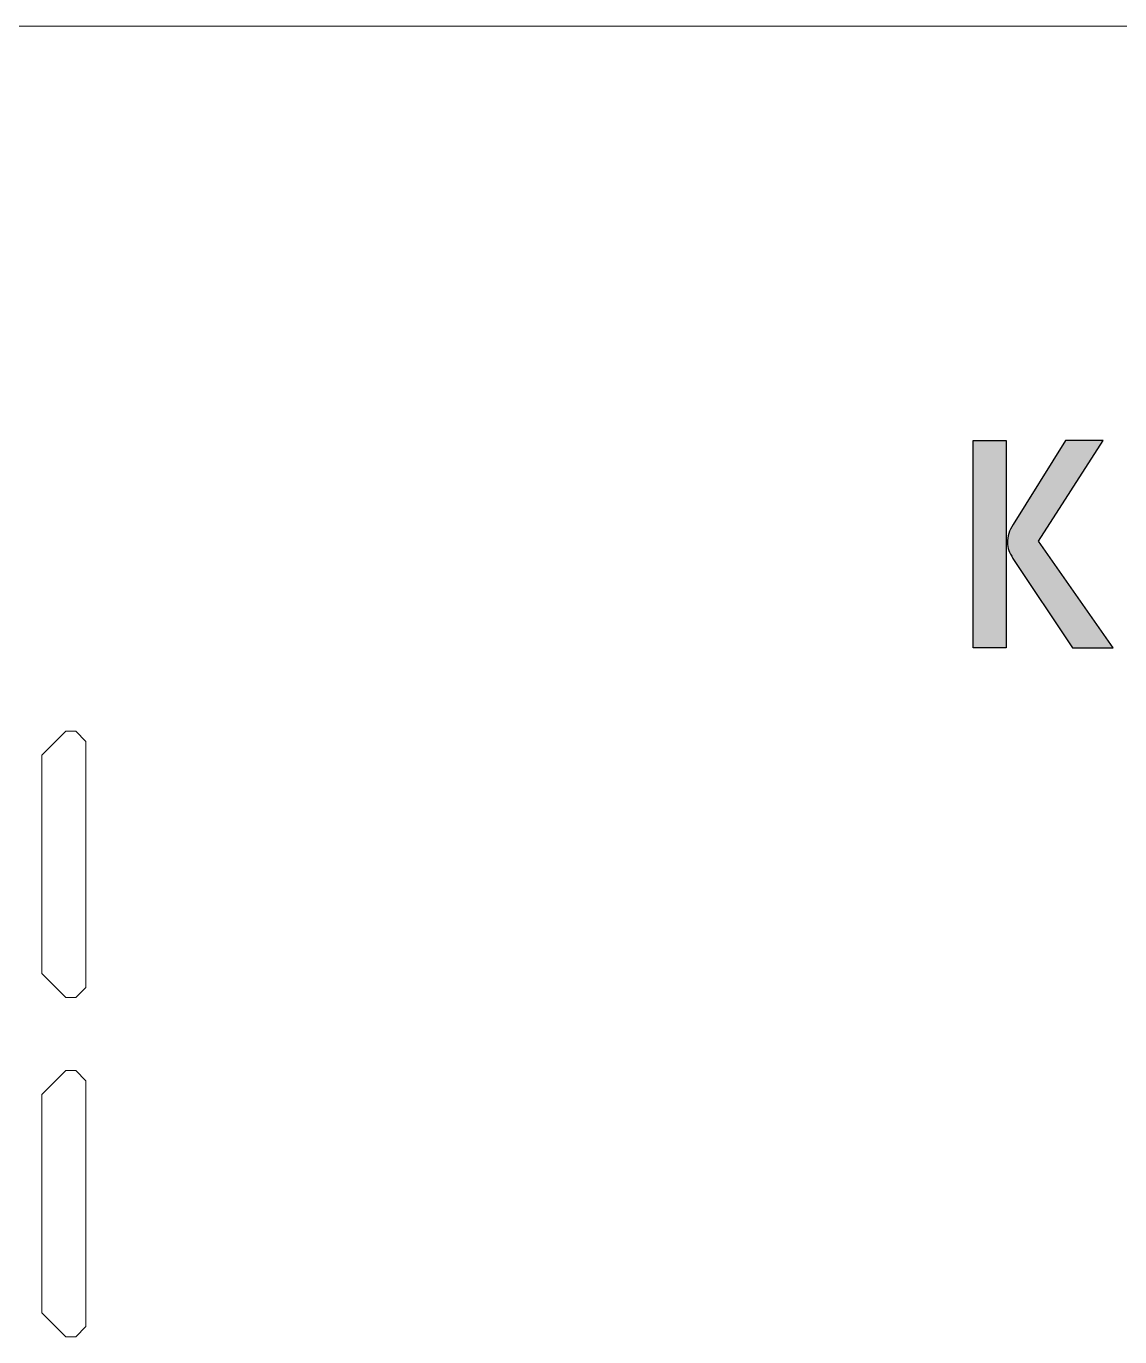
# Model space of a CAD drawing. Header units: inches. Extents: x -244 to 524, y 600 to 1121.
# Drawn here: x 245.69 to 269.42, y 938.63 to 967.09 of the extents above; entities that cross this region are included whole.
import ezdxf

# ---------------------------------------------------------------- set-up
doc = ezdxf.new("R2010")
doc.units = ezdxf.units.IN
doc.layers.add('1', color=7, linetype='Continuous', true_color=0xffffff)
doc.layers.add('layer 1', color=7, linetype='Continuous')

msp = doc.modelspace()

# ---------------------------------------------------------------- hatches: boundary and pattern name
msp.add_hatch(color=256).paths.add_polyline_path([(266.24, 958.091), (266.24, 953.589), (266.956, 953.589), (266.956, 958.091)])
h = msp.add_hatch(color=256)
h.dxf.hatch_style = 1
edge = h.paths.add_edge_path()
edge.add_spline(control_points=[(268.567, 957.324), (268.751, 957.612), (268.913, 957.866), (268.997, 957.997)], knot_values=[3.031877, 3.031877, 3.031877, 3.031877, 3.167514, 3.167514, 3.167514, 3.167514], degree=3, periodic=0)
edge.add_spline(control_points=[(268.997, 957.997), (269.033, 958.053), (269.054, 958.086), (269.057, 958.09)], knot_values=[2.973872, 2.973872, 2.973872, 2.973872, 3.031877, 3.031877, 3.031877, 3.031877], degree=3, periodic=0)
edge.add_spline(control_points=[(269.057, 958.09), (269.057, 958.091), (269.057, 958.091), (269.057, 958.091), (269.057, 958.091), (269.057, 958.091), (269.057, 958.091), (269.057, 958.091)], knot_values=[2.969517, 2.969517, 2.969517, 2.969517, 2.973389, 2.973389, 2.973389, 2.973389, 2.973872, 2.973872, 2.973872, 2.973872], degree=3, periodic=0)
edge.add_spline(control_points=[(269.055, 958.091), (269.055, 958.091), (269.054, 958.091), (269.053, 958.091)], knot_values=[2.948901, 2.948901, 2.948901, 2.948901, 2.955423, 2.955423, 2.955423, 2.955423], degree=3, periodic=0)
edge.add_spline(control_points=[(269.053, 958.091), (269.052, 958.091), (269.05, 958.091), (269.048, 958.091)], knot_values=[2.939063, 2.939063, 2.939063, 2.939063, 2.948901, 2.948901, 2.948901, 2.948901], degree=3, periodic=0)
edge.add_spline(control_points=[(269.048, 958.091), (269.043, 958.091), (269.035, 958.091), (269.025, 958.091)], knot_values=[2.911348, 2.911348, 2.911348, 2.911348, 2.939063, 2.939063, 2.939063, 2.939063], degree=3, periodic=0)
edge.add_spline(control_points=[(269.025, 958.091), (269.017, 958.091), (269.006, 958.091), (268.994, 958.091)], knot_values=[2.885482, 2.885482, 2.885482, 2.885482, 2.911348, 2.911348, 2.911348, 2.911348], degree=3, periodic=0)
edge.add_spline(control_points=[(268.994, 958.091), (268.976, 958.091), (268.954, 958.091), (268.93, 958.091)], knot_values=[2.846252, 2.846252, 2.846252, 2.846252, 2.885482, 2.885482, 2.885482, 2.885482], degree=3, periodic=0)
edge.add_spline(control_points=[(268.93, 958.091), (268.854, 958.091), (268.753, 958.091), (268.652, 958.091)], knot_values=[2.723882, 2.723882, 2.723882, 2.723882, 2.846252, 2.846252, 2.846252, 2.846252], degree=3, periodic=0)
edge.add_spline(control_points=[(268.652, 958.091), (268.571, 958.091), (268.491, 958.091), (268.422, 958.091)], knot_values=[2.626259, 2.626259, 2.626259, 2.626259, 2.723882, 2.723882, 2.723882, 2.723882], degree=3, periodic=0)
edge.add_spline(control_points=[(268.422, 958.091), (268.316, 958.091), (268.24, 958.091), (268.24, 958.091), (268.24, 958.091), (268.24, 958.091), (268.24, 958.091), (268.24, 958.091)], knot_values=[2.474995, 2.474995, 2.474995, 2.474995, 2.626254, 2.626254, 2.626254, 2.626254, 2.626259, 2.626259, 2.626259, 2.626259], degree=3, periodic=0)
edge.add_spline(control_points=[(268.24, 958.091), (268.24, 958.091), (268.169, 957.977), (268.062, 957.806)], knot_values=[2.351262, 2.351262, 2.351262, 2.351262, 2.474995, 2.474995, 2.474995, 2.474995], degree=3, periodic=0)
edge.add_spline(control_points=[(268.062, 957.806), (267.743, 957.293), (267.104, 956.267), (267.104, 956.267)], knot_values=[1.98002, 1.98002, 1.98002, 1.98002, 2.351262, 2.351262, 2.351262, 2.351262], degree=3, periodic=0)
edge.add_spline(control_points=[(267.104, 956.267), (267.104, 956.267), (267.104, 956.267), (267.104, 956.267), (267.104, 956.267), (267.094, 956.251), (267.084, 956.234), (267.075, 956.218)], knot_values=[1.918122, 1.918122, 1.918122, 1.918122, 1.918141, 1.918141, 1.918141, 1.918141, 1.98002, 1.98002, 1.98002, 1.98002], degree=3, periodic=0)
edge.add_spline(control_points=[(267.075, 956.218), (267.058, 956.186), (267.043, 956.153), (267.03, 956.12)], knot_values=[1.794374, 1.794374, 1.794374, 1.794374, 1.918122, 1.918122, 1.918122, 1.918122], degree=3, periodic=0)
edge.add_spline(control_points=[(267.03, 956.12), (267.017, 956.087), (267.007, 956.054), (266.999, 956.021)], knot_values=[1.670626, 1.670626, 1.670626, 1.670626, 1.794374, 1.794374, 1.794374, 1.794374], degree=3, periodic=0)
edge.add_spline(control_points=[(266.999, 956.021), (266.992, 955.988), (266.987, 955.954), (266.984, 955.921)], knot_values=[1.546879, 1.546879, 1.546879, 1.546879, 1.670626, 1.670626, 1.670626, 1.670626], degree=3, periodic=0)
edge.add_spline(control_points=[(266.984, 955.921), (266.983, 955.904), (266.982, 955.887), (266.982, 955.871)], knot_values=[1.485005, 1.485005, 1.485005, 1.485005, 1.546879, 1.546879, 1.546879, 1.546879], degree=3, periodic=0)
edge.add_spline(control_points=[(266.982, 955.871), (266.982, 955.871), (266.982, 955.871), (266.982, 955.871), (266.982, 955.871), (266.982, 955.857), (266.983, 955.844), (266.984, 955.83)], knot_values=[1.423121, 1.423121, 1.423121, 1.423121, 1.423126, 1.423126, 1.423126, 1.423126, 1.485005, 1.485005, 1.485005, 1.485005], degree=3, periodic=0)
edge.add_spline(control_points=[(266.984, 955.83), (266.987, 955.803), (266.992, 955.776), (266.999, 955.748)], knot_values=[1.299374, 1.299374, 1.299374, 1.299374, 1.423121, 1.423121, 1.423121, 1.423121], degree=3, periodic=0)
edge.add_spline(control_points=[(266.999, 955.748), (267.006, 955.72), (267.016, 955.691), (267.029, 955.663)], knot_values=[1.175626, 1.175626, 1.175626, 1.175626, 1.299374, 1.299374, 1.299374, 1.299374], degree=3, periodic=0)
edge.add_spline(control_points=[(267.029, 955.663), (267.041, 955.634), (267.056, 955.605), (267.074, 955.576)], knot_values=[1.051879, 1.051879, 1.051879, 1.051879, 1.175626, 1.175626, 1.175626, 1.175626], degree=3, periodic=0)
edge.add_spline(control_points=[(267.074, 955.576), (267.082, 955.561), (267.092, 955.547), (267.102, 955.532)], knot_values=[0.990005, 0.990005, 0.990005, 0.990005, 1.051879, 1.051879, 1.051879, 1.051879], degree=3, periodic=0)
edge.add_spline(control_points=[(267.102, 955.532), (267.102, 955.532), (267.102, 955.532), (267.102, 955.532), (267.102, 955.532), (267.102, 955.532), (267.426, 955.046), (267.75, 954.56)], knot_values=[0.7425, 0.7425, 0.7425, 0.7425, 0.742505, 0.742505, 0.742505, 0.742505, 0.990005, 0.990005, 0.990005, 0.990005], degree=3, periodic=0)
edge.add_spline(control_points=[(267.75, 954.56), (268.074, 954.074), (268.397, 953.589), (268.397, 953.589)], knot_values=[0.495005, 0.495005, 0.495005, 0.495005, 0.7425, 0.7425, 0.7425, 0.7425], degree=3, periodic=0)
edge.add_spline(control_points=[(268.397, 953.589), (268.397, 953.589), (268.397, 953.589), (268.397, 953.589), (268.397, 953.589), (268.397, 953.589), (269.279, 953.589), (269.279, 953.589)], knot_values=[0.000005, 0.000005, 0.000005, 0.000005, 0.00001, 0.00001, 0.00001, 0.00001, 0.495005, 0.495005, 0.495005, 0.495005], degree=3, periodic=0)
edge.add_spline(control_points=[(269.279, 953.589), (269.279, 953.589), (268.874, 954.168), (268.469, 954.747)], knot_values=[3.712485, 3.712485, 3.712485, 3.712485, 3.96, 3.96, 3.96, 3.96], degree=3, periodic=0)
edge.add_spline(control_points=[(268.469, 954.747), (268.064, 955.326), (267.659, 955.904), (267.659, 955.904), (267.659, 955.904), (267.659, 955.904), (267.659, 955.904), (267.659, 955.904)], knot_values=[3.464753, 3.464753, 3.464753, 3.464753, 3.712238, 3.712239, 3.712239, 3.712239, 3.712485, 3.712485, 3.712485, 3.712485], degree=3, periodic=0)
edge.add_spline(control_points=[(267.659, 955.904), (267.659, 955.904), (267.66, 955.907), (267.663, 955.911)], knot_values=[3.449529, 3.449529, 3.449529, 3.449529, 3.464753, 3.464753, 3.464753, 3.464753], degree=3, periodic=0)
edge.add_spline(control_points=[(267.663, 955.911), (267.671, 955.923), (267.69, 955.953), (267.719, 955.998)], knot_values=[3.40319, 3.40319, 3.40319, 3.40319, 3.449529, 3.449529, 3.449529, 3.449529], degree=3, periodic=0)
edge.add_spline(control_points=[(267.719, 955.998), (267.831, 956.173), (268.083, 956.568), (268.339, 956.968)], knot_values=[3.221956, 3.221956, 3.221956, 3.221956, 3.40319, 3.40319, 3.40319, 3.40319], degree=3, periodic=0)
edge.add_spline(control_points=[(268.339, 956.968), (268.416, 957.088), (268.493, 957.209), (268.567, 957.324)], knot_values=[3.167514, 3.167514, 3.167514, 3.167514, 3.221956, 3.221956, 3.221956, 3.221956], degree=3, periodic=0)

# ---------------------------------------------------------------- linework, layer by layer
msp.add_lwpolyline([(266.24, 958.091), (266.956, 958.091), (266.956, 953.589), (266.24, 953.589)], close=True)
at = {"layer": '1', "color": 7, "linetype": 'Continuous', "lineweight": 18}
for p, q in [((300.382, 967.087), (213.701, 967.087)), ((246.029, 951.255), (246.55, 951.777)), ((246.764, 951.777), (246.55, 951.777)), ((246.764, 951.777), (246.985, 951.555)), ((246.985, 946.217), (246.985, 951.555)), ((246.029, 951.255), (246.029, 946.517)), ((246.55, 945.995), (246.029, 946.517)), ((246.985, 946.217), (246.764, 945.995)), ((246.55, 945.995), (246.764, 945.995)), ((246.029, 943.889), (246.55, 944.411)), ((246.764, 944.411), (246.55, 944.411)), ((246.764, 944.411), (246.985, 944.189)), ((246.985, 938.851), (246.985, 944.189)), ((246.029, 943.889), (246.029, 939.151)), ((246.55, 938.629), (246.029, 939.151)), ((246.985, 938.851), (246.764, 938.629)), ((246.55, 938.629), (246.764, 938.629))]:
    msp.add_line(p, q, dxfattribs=at)
at = {"layer": 'layer 1'}
msp.add_open_spline([(269.279, 953.589), (269.279, 953.589), (268.397, 953.589), (268.397, 953.589), (268.397, 953.589), (268.397, 953.589), (267.102, 955.532), (267.102, 955.532), (267.102, 955.532), (267.022, 955.65), (266.982, 955.764), (266.982, 955.871), (266.982, 955.871), (266.982, 956.005), (267.023, 956.137), (267.104, 956.267), (267.104, 956.267), (267.104, 956.267), (268.24, 958.091), (268.24, 958.091), (268.24, 958.091), (268.24, 958.091), (269.057, 958.091), (269.057, 958.091), (269.057, 958.091), (269.057, 958.091), (267.659, 955.904), (267.659, 955.904), (267.659, 955.904), (267.659, 955.904), (269.279, 953.589), (269.279, 953.589)], degree=3, knots=[0, 0, 0, 0, 0.125, 0.125, 0.125, 0.125, 0.25, 0.25, 0.25, 0.25, 0.375, 0.375, 0.375, 0.375, 0.5, 0.5, 0.5, 0.5, 0.625, 0.625, 0.625, 0.625, 0.75, 0.75, 0.75, 0.75, 0.875, 0.875, 0.875, 0.875, 1, 1, 1, 1], dxfattribs=at)

doc.saveas('drawing.dxf')
